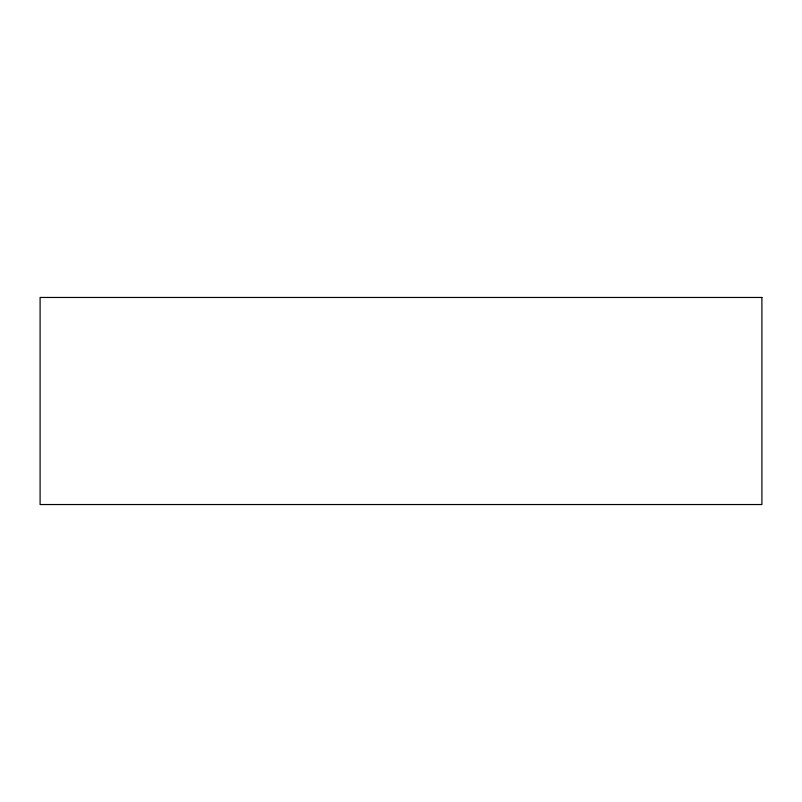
<?xml version="1.0" encoding="UTF-8"?>
<svg xmlns="http://www.w3.org/2000/svg" width="802" height="802" viewBox="0 0 802 802"><rect width="100%" height="100%" fill="white"/><g stroke="black" fill="none" stroke-linecap="round" stroke-linejoin="round"><path stroke-width="1.2" d="M761.9 297.462L40.1 297.462L40.1 504.538L761.9 504.538L761.9 297.462"/></g></svg>
